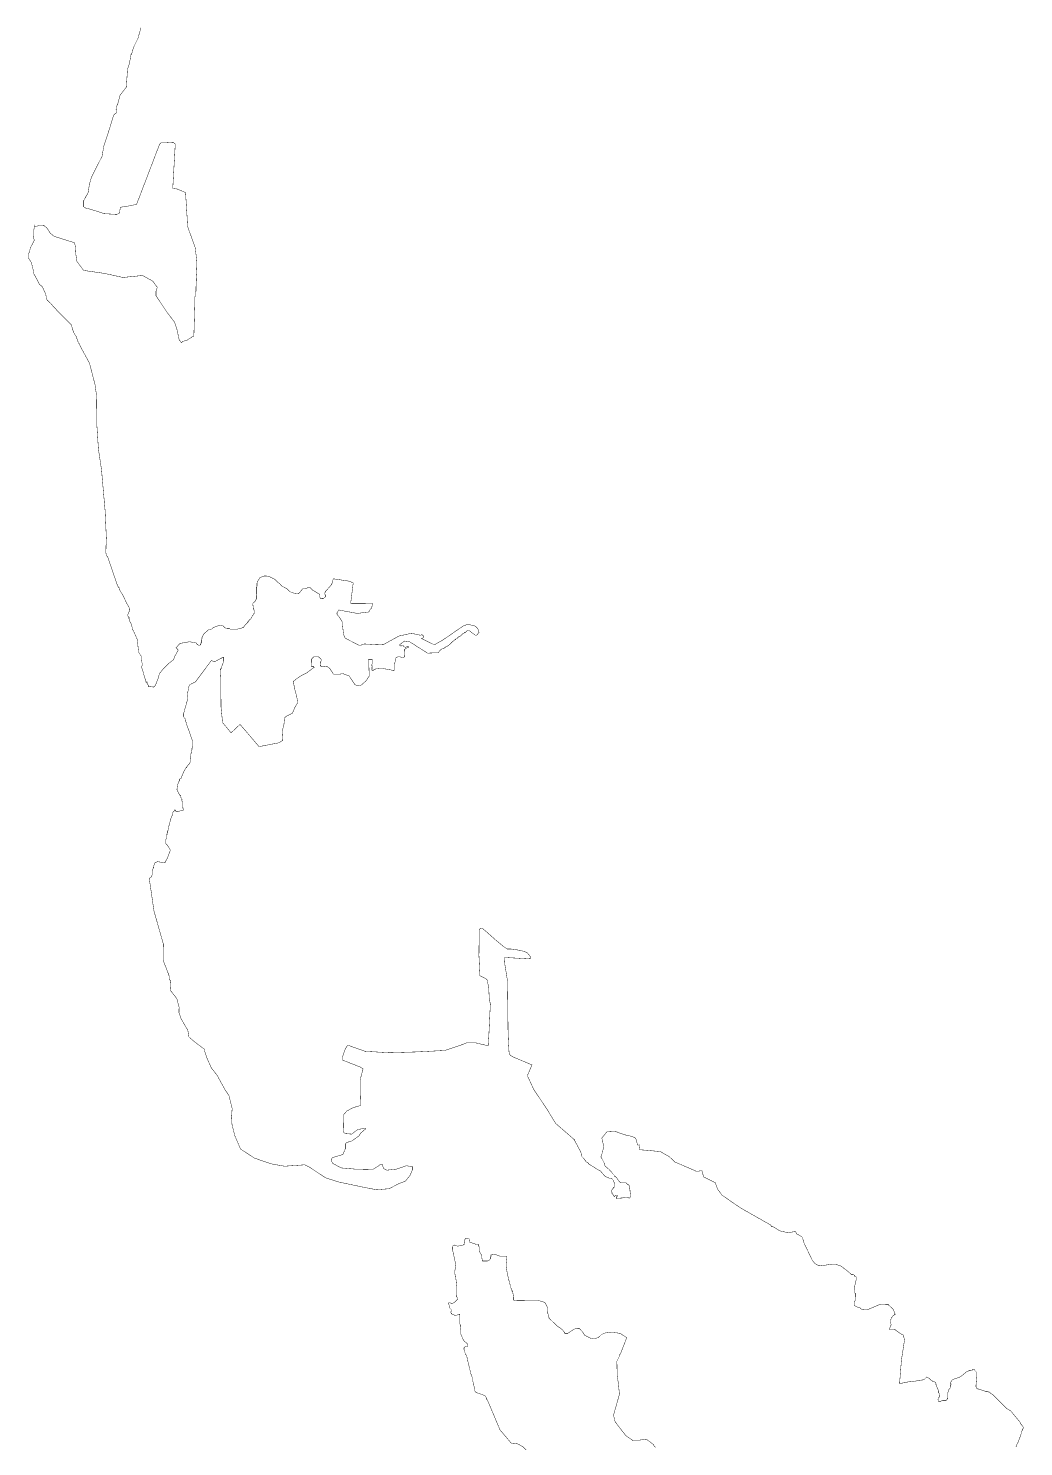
# Model space of a CAD drawing. Header units: metres. Extents: x 273899 to 302286, y 1977397 to 2102169.
# Drawn here: x 273899 to 280969, y 2060183 to 2070256 of the extents above; entities that cross this region are included whole.
import ezdxf

# ---------------------------------------------------------------- set-up
doc = ezdxf.new("R2010")
doc.units = ezdxf.units.M
doc.header["$MEASUREMENT"] = 0
doc.layers.add('HAZARDS LINE', color=1, linetype='Continuous')

msp = doc.modelspace()

# ---------------------------------------------------------------- linework, layer by layer
at = {"layer": 'HAZARDS LINE', "lineweight": 0}
for points in [[(280914, 2060181, 3, 3, 0), (280918, 2060185, 3, 3, 0), (280922, 2060201, 3, 3, 0), (280926, 2060209, 3, 3, 0), (280930, 2060213, 3, 3, 0), (280951, 2060273, 3, 3, 0), (280951, 2060281, 3, 3, 0), (280960, 2060300, 3, 3, 0), (280960, 2060305, 3, 3, 0), (280968, 2060316, 3, 3, 0), (280968, 2060320, 3, 3, 0), (280944, 2060353, 3, 3, 0), (280944, 2060357, 3, 3, 0), (280877, 2060438, 3, 3, 0), (280849, 2060454, 3, 3, 0), (280751, 2060552, 3, 3, 0), (280731, 2060564, 3, 3, 0), (280731, 2060568, 3, 3, 0), (280723, 2060568, 3, 3, 0), (280723, 2060572, 3, 3, 0), (280715, 2060572, 3, 3, 0), (280711, 2060576, 3, 3, 0), (280699, 2060576, 3, 3, 0), (280683, 2060581, 3, 3, 0), (280659, 2060589, 3, 3, 0), (280647, 2060593, 3, 3, 0), (280643, 2060593, 3, 3, 0), (280635, 2060597, 3, 3, 0), (280631, 2060609, 3, 3, 0), (280631, 2060621, 3, 3, 0), (280634, 2060653, 3.01, 3.01, 0), (280637, 2060686, 3.01, 3.01, 0), (280637, 2060710, 3.01, 3.01, 0), (280625, 2060722, 3.01, 3.01, 0), (280621, 2060726, 3.01, 3.01, 0), (280621, 2060730, 3.01, 3.01, 0), (280605, 2060731, 3.01, 3.01, 0), (280605, 2060727, 3.01, 3.01, 0), (280593, 2060727, 3.01, 3.01, 0), (280589, 2060723, 3.01, 3.01, 0), (280581, 2060723, 3.01, 3.01, 0), (280577, 2060719, 3.01, 3.01, 0), (280569, 2060719, 3.01, 3.01, 0), (280520, 2060679, 3.01, 3.01, 0), (280516, 2060679, 3.01, 3.01, 0), (280516, 2060675, 3.01, 3.01, 0), (280512, 2060675, 3.01, 3.01, 0), (280500, 2060672, 3.01, 3.01, 0), (280492, 2060668, 3.01, 3.01, 0), (280488, 2060668, 3.01, 3.01, 0), (280476, 2060664, 3.01, 3.01, 0), (280468, 2060660, 3.01, 3.01, 0), (280462, 2060656, 3, 3, 0), (280455, 2060648, 3, 3, 0), (280451, 2060636, 3, 3, 0), (280451, 2060632, 3, 3, 0), (280455, 2060628, 3, 3, 0), (280455, 2060624, 3, 3, 0), (280451, 2060624, 3, 3, 0), (280451, 2060612, 3, 3, 0), (280447, 2060608, 3, 3, 0), (280447, 2060600, 3, 3, 0), (280443, 2060596, 3, 3, 0), (280443, 2060592, 3, 3, 0), (280439, 2060592, 3, 3, 0), (280434, 2060576, 3, 3, 0), (280434, 2060572, 3, 3, 0), (280430, 2060568, 3, 3, 0), (280430, 2060524, 3, 3, 0), (280426, 2060524, 3, 3, 0), (280426, 2060520, 3, 3, 0), (280422, 2060516, 3, 3, 0), (280418, 2060512, 3, 3, 0), (280393, 2060512, 3, 3, 0), (280373, 2060501, 3, 3, 0), (280369, 2060501, 3, 3, 0), (280369, 2060505, 3, 3, 0), (280365, 2060505, 3, 3, 0), (280365, 2060513, 3, 3, 0), (280361, 2060517, 3, 3, 0), (280362, 2060533, 3, 3, 0), (280370, 2060533, 3, 3, 0), (280370, 2060537, 3, 3, 0), (280374, 2060537, 3, 3, 0), (280374, 2060545, 3, 3, 0), (280370, 2060549, 3, 3, 0), (280370, 2060561, 3, 3, 0), (280366, 2060565, 3, 3, 0), (280366, 2060577, 3, 3, 0), (280347, 2060621, 3, 3, 0), (280347, 2060629, 3, 3, 0), (280343, 2060641, 3, 3, 0), (280331, 2060645, 3, 3, 0), (280320, 2060648, 3.01, 3.01, 0), (280320, 2060653, 3.01, 3.01, 0), (280316, 2060653, 3.01, 3.01, 0), (280305, 2060661, 3.01, 3.01, 0), (280301, 2060665, 3.01, 3.01, 0), (280297, 2060669, 3.01, 3.01, 0), (280281, 2060678, 3.01, 3.01, 0), (280260, 2060658, 3.01, 3.01, 0), (280224, 2060654, 3.01, 3.01, 0), (280208, 2060650, 3.01, 3.01, 0), (280148, 2060643, 3.01, 3.01, 0), (280088, 2060631, 3.01, 3.01, 0), (280101, 2060796, 3.01, 3.01, 0), (280123, 2060940, 3.01, 3.01, 0), (280115, 2060976, 3.01, 3.01, 0), (280091, 2060988, 3.01, 3.01, 0), (280052, 2061017, 3.01, 3.01, 0), (280048, 2061013, 3.01, 3.01, 0), (280016, 2061013, 3.01, 3.01, 0), (280016, 2061021, 3.01, 3.01, 0), (280028, 2061049, 3.01, 3.01, 0), (280024, 2061065, 3.01, 3.01, 0), (280024, 2061089, 3.01, 3.01, 0), (280028, 2061089, 3.01, 3.01, 0), (280028, 2061097, 3.01, 3.01, 0), (280033, 2061101, 3.01, 3.01, 0), (280037, 2061109, 3.01, 3.01, 0), (280041, 2061113, 3.01, 3.01, 0), (280045, 2061113, 3.01, 3.01, 0), (280045, 2061117, 3.01, 3.01, 0), (280049, 2061117, 3.01, 3.01, 0), (280049, 2061121, 3.01, 3.01, 0), (280057, 2061121, 3.01, 3.01, 0), (280057, 2061125, 3.01, 3.01, 0), (280053, 2061129, 3.01, 3.01, 0), (280045, 2061157, 3.01, 3.01, 0), (280009, 2061190, 3.01, 3.01, 0), (280009, 2061194, 3.01, 3.01, 0), (279953, 2061195, 3.01, 3.01, 0), (279857, 2061155, 3.01, 3.01, 0), (279833, 2061156, 3.01, 3.01, 0), (279817, 2061160, 3.01, 3.01, 0), (279809, 2061168, 3.01, 3.01, 0), (279785, 2061176, 3.01, 3.01, 0), (279777, 2061180, 3.01, 3.01, 0), (279765, 2061189, 3.01, 3.01, 0), (279765, 2061209, 3.01, 3.01, 0), (279769, 2061213, 3.01, 3.01, 0), (279769, 2061217, 3.01, 3.01, 0), (279773, 2061221, 3.01, 3.01, 0), (279774, 2061273, 3.01, 3.01, 0), (279770, 2061273, 3.01, 3.01, 0), (279770, 2061293, 3.01, 3.01, 0), (279766, 2061309, 3.01, 3.01, 0), (279779, 2061365, 3.01, 3.01, 0), (279779, 2061389, 3.01, 3.01, 0), (279771, 2061393, 3.01, 3.01, 0), (279767, 2061397, 3.01, 3.01, 0), (279767, 2061401, 3.01, 3.01, 0), (279759, 2061405, 3.01, 3.01, 0), (279747, 2061405, 3.01, 3.01, 0), (279719, 2061430, 3.01, 3.01, 0), (279703, 2061442, 3.01, 3.01, 0), (279672, 2061466, 3.01, 3.01, 0), (279656, 2061471, 3.01, 3.01, 0), (279644, 2061475, 3.01, 3.01, 0), (279636, 2061479, 3.01, 3.01, 0), (279607, 2061479, 3.01, 3.01, 0), (279559, 2061472, 3.01, 3.01, 0), (279531, 2061468, 3.01, 3.01, 0), (279523, 2061468, 3.01, 3.01, 0), (279507, 2061472, 3.01, 3.01, 0), (279499, 2061476, 3.01, 3.01, 0), (279483, 2061488, 3.01, 3.01, 0), (279467, 2061509, 3.01, 3.01, 0), (279409, 2061630, 3.01, 3.01, 0), (279401, 2061658, 3.01, 3.01, 0), (279401, 2061666, 3.01, 3.01, 0), (279393, 2061674, 3.01, 3.01, 0), (279373, 2061686, 3.01, 3.01, 0), (279357, 2061694, 3.01, 3.01, 0), (279353, 2061702, 3.01, 3.01, 0), (279349, 2061711, 3.01, 3.01, 0), (279293, 2061703, 3.01, 3.01, 0), (279237, 2061716, 3.01, 3.01, 0), (279185, 2061748, 3.01, 3.01, 0), (279177, 2061748, 3.01, 3.01, 0), (279173, 2061757, 3.01, 3.01, 0), (278958, 2061879, 3.01, 3.01, 0), (278827, 2061969, 3.01, 3.01, 0), (278795, 2062013, 3.01, 3.01, 0), (278779, 2062058, 3.01, 3.01, 0), (278696, 2062099, 3.01, 3.01, 0), (278684, 2062143, 3.01, 3.01, 0), (278648, 2062139, 3.01, 3.01, 0), (278640, 2062139, 3.01, 3.01, 0), (278636, 2062143, 3.01, 3.01, 0), (278492, 2062205, 3.01, 3.01, 0), (278453, 2062242, 3.01, 3.01, 0), (278389, 2062279, 3.01, 3.01, 0), (278293, 2062288, 3.01, 3.01, 0), (278241, 2062292, 3.01, 3.01, 0), (278237, 2062328, 3.01, 3.01, 0), (278233, 2062324, 3.01, 3.01, 0), (278229, 2062324, 3.01, 3.01, 0), (278225, 2062332, 3.01, 3.01, 0), (278221, 2062349, 3.01, 3.01, 0), (278221, 2062353, 3.01, 3.01, 0), (278217, 2062357, 3.01, 3.01, 0), (278217, 2062365, 3.01, 3.01, 0), (278209, 2062373, 3.01, 3.01, 0), (278209, 2062377, 3.01, 3.01, 0), (278205, 2062377, 3.01, 3.01, 0), (278205, 2062381, 3.01, 3.01, 0), (278197, 2062381, 3.01, 3.01, 0), (278193, 2062385, 3.01, 3.01, 0), (278161, 2062393, 3.01, 3.01, 0), (278157, 2062393, 3.01, 3.01, 0), (278137, 2062398, 3.01, 3.01, 0), (278089, 2062414, 3.01, 3.01, 0), (278081, 2062418, 3.01, 3.01, 0), (278065, 2062422, 3.01, 3.01, 0), (278009, 2062419, 3.01, 3.01, 0), (277973, 2062375, 3.01, 3.01, 0), (277988, 2062311, 3.01, 3.01, 0), (277980, 2062287, 3.01, 3.01, 0), (277980, 2062283, 3.01, 3.01, 0), (277976, 2062279, 3.01, 3.01, 0), (277976, 2062267, 3.01, 3.01, 0), (277971, 2062259, 3.01, 3.01, 0), (277971, 2062255, 3.01, 3.01, 0), (277967, 2062243, 3.01, 3.01, 0), (277967, 2062239, 3.01, 3.01, 0), (277975, 2062227, 3.01, 3.01, 0), (277975, 2062223, 3.01, 3.01, 0), (277979, 2062219, 3.01, 3.01, 0), (277991, 2062195, 3.01, 3.01, 0), (277991, 2062191, 3.01, 3.01, 0), (277995, 2062182, 3.01, 3.01, 0), (277995, 2062178, 3.01, 3.01, 0), (277999, 2062174, 3.01, 3.01, 0), (278003, 2062170, 3.01, 3.01, 0), (278007, 2062166, 3.01, 3.01, 0), (278015, 2062162, 3.01, 3.01, 0), (278014, 2062158, 3.01, 3.01, 0), (278019, 2062158, 3.01, 3.01, 0), (278030, 2062146, 3.01, 3.01, 0), (278034, 2062142, 3.01, 3.01, 0), (278038, 2062138, 3.01, 3.01, 0), (278050, 2062122, 3.01, 3.01, 0), (278062, 2062110, 3.01, 3.01, 0), (278066, 2062101, 3.01, 3.01, 0), (278070, 2062101, 3.01, 3.01, 0), (278074, 2062097, 3.01, 3.01, 0), (278078, 2062093, 3.01, 3.01, 0), (278098, 2062065, 3.01, 3.01, 0), (278102, 2062061, 3.01, 3.01, 0), (278106, 2062057, 3.01, 3.01, 0), (278146, 2062057, 3.01, 3.01, 0), (278146, 2062052, 3.01, 3.01, 0), (278154, 2062048, 3.01, 3.01, 0), (278158, 2062044, 3.01, 3.01, 0), (278162, 2062044, 3.01, 3.01, 0), (278162, 2062040, 3.01, 3.01, 0), (278166, 2062040, 3.01, 3.01, 0), (278173, 2062004, 3.01, 3.01, 0), (278173, 2062000, 3.01, 3.01, 0), (278177, 2061968, 3.01, 3.01, 0), (278173, 2061952, 3.01, 3.01, 0), (278169, 2061948, 3.01, 3.01, 0), (278165, 2061948, 3.01, 3.01, 0), (278165, 2061952, 3.01, 3.01, 0), (278161, 2061952, 3.01, 3.01, 0), (278145, 2061956, 3.01, 3.01, 0), (278117, 2061949, 3.01, 3.01, 0), (278108, 2061949, 3.01, 3.01, 0), (278104, 2061945, 3.01, 3.01, 0), (278076, 2061945, 3.01, 3.01, 0), (278076, 2061957, 3.01, 3.01, 0), (278080, 2061957, 3.01, 3.01, 0), (278081, 2061961, 3.01, 3.01, 0), (278085, 2061965, 3.01, 3.01, 0), (278085, 2061969, 3.01, 3.01, 0), (278073, 2061969, 3.01, 3.01, 0), (278073, 2061965, 3.01, 3.01, 0), (278065, 2061965, 3.01, 3.01, 0), (278065, 2061961, 3.01, 3.01, 0), (278060, 2061961, 3.01, 3.01, 0), (278057, 2061965, 3.01, 3.01, 0), (278053, 2061973, 3.01, 3.01, 0), (278045, 2061981, 3.01, 3.01, 0), (278045, 2061989, 3.01, 3.01, 0), (278041, 2062005, 3.01, 3.01, 0), (278049, 2062009, 3.01, 3.01, 0), (278049, 2062013, 3.01, 3.01, 0), (278053, 2062017, 3.01, 3.01, 0), (278057, 2062021, 3.01, 3.01, 0), (278057, 2062025, 3.01, 3.01, 0), (278061, 2062025, 3.01, 3.01, 0), (278061, 2062029, 3.01, 3.01, 0), (278065, 2062033, 3.01, 3.01, 0), (278065, 2062049, 3.01, 3.01, 0), (278062, 2062057, 3.01, 3.01, 0), (278050, 2062082, 3.01, 3.01, 0), (278046, 2062086, 3.01, 3.01, 0), (278042, 2062086, 3.01, 3.01, 0), (278038, 2062090, 3.01, 3.01, 0), (278026, 2062090, 3.01, 3.01, 0), (278018, 2062094, 3.01, 3.01, 0), (277998, 2062102, 3.01, 3.01, 0), (277978, 2062123, 3.01, 3.01, 0), (277962, 2062143, 3.01, 3.01, 0), (277958, 2062143, 3.01, 3.01, 0), (277878, 2062192, 3.01, 3.01, 0), (277879, 2062196, 3.01, 3.01, 0), (277859, 2062208, 3.01, 3.01, 0), (277859, 2062212, 3.01, 3.01, 0), (277855, 2062216, 3.01, 3.01, 0), (277851, 2062220, 3.01, 3.01, 0), (277847, 2062224, 3.01, 3.01, 0), (277847, 2062228, 3.01, 3.01, 0), (277843, 2062228, 3.01, 3.01, 0), (277843, 2062232, 3.01, 3.01, 0), (277839, 2062236, 3.01, 3.01, 0), (277831, 2062244, 3.01, 3.01, 0), (277827, 2062261, 3.01, 3.01, 0), (277827, 2062265, 3.01, 3.01, 0), (277823, 2062277, 3.01, 3.01, 0), (277780, 2062357, 3.01, 3.01, 0), (277780, 2062365, 3.01, 3.01, 0), (277776, 2062365, 3.01, 3.01, 0), (277645, 2062479, 3.01, 3.01, 0), (277586, 2062576, 3.01, 3.01, 0), (277491, 2062717, 3.01, 3.01, 0), (277444, 2062818, 3.01, 3.01, 0), (277477, 2062894, 3.01, 3.01, 0), (277341, 2062952, 3.01, 3.01, 0), (277321, 2062964, 3.01, 3.01, 0), (277314, 2062984, 3.01, 3.01, 0), (277310, 2063052, 3.01, 3.01, 0), (277307, 2063125, 3.01, 3.01, 0), (277303, 2063490, 3.01, 3.01, 0), (277284, 2063610, 3.01, 3.01, 0), (277281, 2063658, 3.01, 3.01, 0), (277429, 2063649, 3.01, 3.01, 0), (277469, 2063652, 3.01, 3.01, 0), (277465, 2063664, 3.01, 3.01, 0), (277445, 2063689, 3.01, 3.01, 0), (277422, 2063701, 3.01, 3.01, 0), (277358, 2063714, 3.01, 3.01, 0), (277325, 2063718, 3.01, 3.01, 0), (277301, 2063718, 3.01, 3.01, 0), (277270, 2063739, 3.01, 3.01, 0), (277222, 2063779, 3.01, 3.01, 0), (277158, 2063836, 3.01, 3.01, 0), (277123, 2063865, 3.01, 3.01, 0), (277110, 2063865, 3.01, 3.01, 0), (277102, 2063853, 3.01, 3.01, 0), (277100, 2063672, 3.01, 3.01, 0), (277107, 2063528, 3.01, 3.01, 0), (277123, 2063520, 3.01, 3.01, 0), (277155, 2063503, 3.01, 3.01, 0), (277159, 2063495, 3.01, 3.01, 0), (277170, 2063439, 3.01, 3.01, 0), (277173, 2063367, 3.01, 3.01, 0), (277181, 2063327, 3.01, 3.01, 0), (277171, 2063114, 3.01, 3.01, 0), (277166, 2063030, 3.01, 3.01, 0), (277078, 2063051, 3.01, 3.01, 0), (277013, 2063052, 3.01, 3.01, 0), (276985, 2063040, 3.01, 3.01, 0), (276856, 2062997, 3.01, 3.01, 0), (276664, 2062987, 3.01, 3.01, 0), (276467, 2062981, 3.01, 3.01, 0), (276291, 2062991, 3.01, 3.01, 0), (276187, 2063028, 3.01, 3.01, 0), (276183, 2063032, 3.01, 3.01, 0), (276167, 2063033, 3.01, 3.01, 0), (276151, 2063009, 3.01, 3.01, 0), (276138, 2062973, 3.01, 3.01, 0), (276130, 2062945, 3.01, 3.01, 0), (276130, 2062929, 3.01, 3.01, 0), (276258, 2062879, 3.01, 3.01, 0), (276277, 2062867, 3.01, 3.01, 0), (276257, 2062791, 3.01, 3.01, 0), (276256, 2062723, 3.01, 3.01, 0), (276259, 2062606, 3.01, 3.01, 0), (276206, 2062591, 3.01, 3.01, 0), (276162, 2062567, 3.01, 3.01, 0), (276138, 2062540, 3.01, 3.01, 0), (276136, 2062419, 3.01, 3.01, 0), (276148, 2062407, 3.01, 3.01, 0), (276196, 2062403, 3.01, 3.01, 0), (276237, 2062434, 3.01, 3.01, 0), (276289, 2062446, 3.01, 3.01, 0), (276297, 2062442, 3.01, 3.01, 0), (276260, 2062410, 3.01, 3.01, 0), (276248, 2062390, 3.01, 3.01, 0), (276196, 2062354, 3.01, 3.01, 0), (276159, 2062343, 3.01, 3.01, 0), (276151, 2062331, 3.01, 3.01, 0), (276151, 2062299, 3.01, 3.01, 0), (276134, 2062259, 3.01, 3.01, 0), (276110, 2062251, 3.01, 3.01, 0), (276082, 2062243, 3.01, 3.01, 0), (276058, 2062236, 3.01, 3.01, 0), (276050, 2062216, 3.01, 3.01, 0), (276062, 2062195, 3.01, 3.01, 0), (276121, 2062163, 3.01, 3.01, 0), (276226, 2062154, 3.01, 3.01, 0), (276346, 2062152, 3.01, 3.01, 0), (276386, 2062176, 3.01, 3.01, 0), (276394, 2062184, 3.01, 3.01, 0), (276414, 2062188, 3.01, 3.01, 0), (276422, 2062159, 3.01, 3.01, 0), (276446, 2062147, 3.01, 3.01, 0), (276514, 2062154, 3.01, 3.01, 0), (276583, 2062178, 3.01, 3.01, 0), (276627, 2062173, 3.01, 3.01, 0), (276627, 2062149, 3.01, 3.01, 0), (276610, 2062109, 3.01, 3.01, 0), (276578, 2062069, 3.01, 3.01, 0), (276529, 2062050, 3.01, 3.01, 0), (276461, 2062015, 3.01, 3.01, 0), (276372, 2062008, 3.01, 3.01, 0), (276264, 2062029, 3.01, 3.01, 0), (276104, 2062063, 3.01, 3.01, 0), (276012, 2062092, 3.01, 3.01, 0), (275894, 2062170, 3.01, 3.01, 0), (275863, 2062185, 3, 3, 0), (275719, 2062175, 3, 3, 0), (275624, 2062192, 3, 3, 0), (275504, 2062233, 3, 3, 0), (275405, 2062298, 3, 3, 0), (275401, 2062310, 3, 3, 0), (275365, 2062394, 3, 3, 0), (275346, 2062470, 3, 3, 0), (275343, 2062526, 3, 3, 0), (275347, 2062586, 3, 3, 0), (275324, 2062678, 3, 3, 0), (275296, 2062719, 3, 3, 0), (275241, 2062819, 3, 3, 0), (275198, 2062875, 3, 3, 0), (275166, 2062948, 3, 3, 0), (275147, 2063008, 3, 3, 0), (275083, 2063056, 3, 3, 0), (275044, 2063089, 3, 3, 0), (275040, 2063093, 3, 3, 0), (275032, 2063141, 3, 3, 0), (274985, 2063221, 3, 3, 0), (274969, 2063265, 3, 3, 0), (274970, 2063305, 3, 3, 0), (274954, 2063365, 3, 3, 0), (274907, 2063426, 3, 3, 0), (274911, 2063494, 3, 3, 0), (274907, 2063494, 3, 3, 0), (274903, 2063498, 3, 3, 0), (274899, 2063506, 3, 3, 0), (274900, 2063522, 3, 3, 0), (274896, 2063538, 3, 3, 0), (274896, 2063542, 3, 3, 0), (274892, 2063542, 3, 3, 0), (274892, 2063546, 3, 3, 0), (274857, 2063638, 3, 3, 0), (274858, 2063754, 3, 3, 0), (274792, 2063986, 3, 3, 0), (274758, 2064219, 3, 3, 0), (274774, 2064231, 3, 3, 0), (274778, 2064243, 3, 3, 0), (274778, 2064270, 3, 3, 0), (274782, 2064282, 3, 3, 0), (274786, 2064290, 3, 3, 0), (274786, 2064298, 3, 3, 0), (274790, 2064298, 3, 3, 0), (274791, 2064310, 3, 3, 0), (274795, 2064322, 3, 3, 0), (274795, 2064326, 3, 3, 0), (274799, 2064330, 3, 3, 0), (274803, 2064330, 3, 3, 0), (274803, 2064334, 3, 3, 0), (274811, 2064334, 3, 3, 0), (274815, 2064338, 3, 3, 0), (274871, 2064330, 3, 3, 0), (274871, 2064334, 3, 3, 0), (274875, 2064342, 3, 3, 0), (274887, 2064362, 3, 3, 0), (274907, 2064417, 3, 3, 0), (274907, 2064421, 3, 3, 0), (274904, 2064429, 3, 3, 0), (274896, 2064441, 3, 3, 0), (274884, 2064457, 3, 3, 0), (274880, 2064462, 3, 3, 0), (274876, 2064466, 3, 3, 0), (274876, 2064494, 3, 3, 0), (274880, 2064506, 3, 3, 0), (274880, 2064529, 3, 3, 0), (274884, 2064529, 3, 3, 0), (274885, 2064545, 3, 3, 0), (274889, 2064545, 3, 3, 0), (274889, 2064557, 3, 3, 0), (274893, 2064561, 3, 3, 0), (274893, 2064573, 3, 3, 0), (274914, 2064653, 3, 3, 0), (274922, 2064669, 3, 3, 0), (274926, 2064673, 3, 3, 0), (274926, 2064689, 3, 3, 0), (274930, 2064693, 3, 3, 0), (274930, 2064697, 3, 3, 0), (274934, 2064697, 3, 3, 0), (274938, 2064701, 3, 3, 0), (274938, 2064705, 3, 3, 0), (274942, 2064705, 3, 3, 0), (274942, 2064701, 3, 3, 0), (274946, 2064701, 3, 3, 0), (274946, 2064697, 3, 3, 0), (274950, 2064697, 3, 3, 0), (274954, 2064693, 3, 3, 0), (274958, 2064693, 3, 3, 0), (274998, 2064704, 3, 3, 0), (275002, 2064704, 3, 3, 0), (275002, 2064708, 3, 3, 0), (274998, 2064716, 3, 3, 0), (274998, 2064720, 3, 3, 0), (274994, 2064724, 3, 3, 0), (274994, 2064764, 3, 3, 0), (274990, 2064768, 3, 3, 0), (274991, 2064780, 3, 3, 0), (274987, 2064784, 3, 3, 0), (274987, 2064792, 3, 3, 0), (274983, 2064792, 3, 3, 0), (274983, 2064800, 3, 3, 0), (274979, 2064805, 3, 3, 0), (274979, 2064809, 3, 3, 0), (274975, 2064809, 3, 3, 0), (274975, 2064813, 3, 3, 0), (274971, 2064813, 3, 3, 0), (274971, 2064817, 3, 3, 0), (274959, 2064841, 3, 3, 0), (274955, 2064849, 3, 3, 0), (274955, 2064853, 3, 3, 0), (274959, 2064881, 3, 3, 0), (274964, 2064897, 3, 3, 0), (274964, 2064901, 3, 3, 0), (274968, 2064905, 3, 3, 0), (274972, 2064913, 3, 3, 0), (274972, 2064921, 3, 3, 0), (274976, 2064921, 3, 3, 0), (274976, 2064925, 3, 3, 0), (274980, 2064928, 3, 3, 0), (274984, 2064928, 3, 3, 0), (274984, 2064932, 3, 3, 0), (274996, 2064960, 3, 3, 0), (275000, 2064968, 3, 3, 0), (275000, 2064972, 3, 3, 0), (275008, 2064984, 3, 3, 0), (275012, 2064992, 3, 3, 0), (275021, 2065008, 3, 3, 0), (275025, 2065008, 3, 3, 0), (275025, 2065012, 3, 3, 0), (275041, 2065032, 3, 3, 0), (275049, 2065044, 3, 3, 0), (275049, 2065068, 3, 3, 0), (275053, 2065084, 3, 3, 0), (275053, 2065100, 3, 3, 0), (275057, 2065112, 3, 3, 0), (275058, 2065120, 3, 3, 0), (275062, 2065136, 3, 3, 0), (275062, 2065144, 3, 3, 0), (275066, 2065160, 3, 3, 0), (275066, 2065192, 3, 3, 0), (275043, 2065260, 3, 3, 0), (275027, 2065304, 3, 3, 0), (275023, 2065312, 3, 3, 0), (275023, 2065320, 3, 3, 0), (275015, 2065336, 3, 3, 0), (275012, 2065352, 3, 3, 0), (275012, 2065356, 3, 3, 0), (275004, 2065364, 3, 3, 0), (275000, 2065368, 3, 3, 0), (275000, 2065388, 3, 3, 0), (275004, 2065396, 3, 3, 0), (275033, 2065500, 3, 3, 0), (275029, 2065528, 3, 3, 0), (275042, 2065592, 3, 3, 0), (275086, 2065615, 3, 3, 0), (275199, 2065766, 3, 3, 0), (275223, 2065758, 3, 3, 0), (275267, 2065782, 3, 3, 0), (275271, 2065782, 3, 3, 0), (275271, 2065786, 3, 3, 0), (275275, 2065786, 3, 3, 0), (275279, 2065790, 3, 3, 0), (275287, 2065789, 3, 3, 0), (275287, 2065765, 3, 3, 0), (275283, 2065757, 3, 3, 0), (275283, 2065753, 3, 3, 0), (275279, 2065734, 3, 3, 0), (275275, 2065730, 3, 3, 0), (275271, 2065714, 3, 3, 0), (275267, 2065706, 3, 3, 0), (275263, 2065706, 3, 3, 0), (275266, 2065646, 3, 3, 0), (275268, 2065434, 3, 3, 0), (275279, 2065326, 3, 3, 0), (275339, 2065253, 3, 3, 0), (275403, 2065313, 3, 3, 0), (275538, 2065155, 3, 3, 0), (275678, 2065182, 3, 3, 0), (275706, 2065198, 3, 3, 0), (275702, 2065262, 3, 3, 0), (275715, 2065314, 3, 3, 0), (275719, 2065358, 3, 3, 0), (275731, 2065370, 3, 3, 0), (275776, 2065393, 3, 3, 0), (275792, 2065433, 3, 3, 0), (275812, 2065465, 3, 3, 0), (275808, 2065497, 3, 3, 0), (275801, 2065529, 3, 3, 0), (275793, 2065557, 3, 3, 0), (275781, 2065617, 3, 3, 0), (275810, 2065641, 3, 3, 0), (275842, 2065661, 3, 3, 0), (275879, 2065680, 3.01, 3.01, 0), (275887, 2065687, 3.01, 3.01, 0), (275931, 2065719, 3.01, 3.01, 0), (275927, 2065719, 3.01, 3.01, 0), (275927, 2065723, 3.01, 3.01, 0), (275911, 2065723, 3.01, 3.01, 0), (275912, 2065779, 3.01, 3.01, 0), (275916, 2065779, 3.01, 3.01, 0), (275920, 2065787, 3.01, 3.01, 0), (275924, 2065791, 3.01, 3.01, 0), (275928, 2065791, 3.01, 3.01, 0), (275928, 2065795, 3.01, 3.01, 0), (275956, 2065795, 3.01, 3.01, 0), (275960, 2065791, 3.01, 3.01, 0), (275964, 2065791, 3.01, 3.01, 0), (275968, 2065787, 3.01, 3.01, 0), (275980, 2065775, 3.01, 3.01, 0), (275980, 2065766, 3.01, 3.01, 0), (275976, 2065759, 3.01, 3.01, 0), (275976, 2065750, 3.01, 3.01, 0), (275972, 2065747, 3.01, 3.01, 0), (275972, 2065730, 3.01, 3.01, 0), (275976, 2065730, 3.01, 3.01, 0), (275976, 2065726, 3.01, 3.01, 0), (275996, 2065722, 3.01, 3.01, 0), (276020, 2065726, 3.01, 3.01, 0), (276040, 2065710, 3.01, 3.01, 0), (276067, 2065669, 3.01, 3.01, 0), (276103, 2065669, 3.01, 3.01, 0), (276135, 2065673, 3.01, 3.01, 0), (276179, 2065656, 3.01, 3.01, 0), (276219, 2065595, 3.01, 3.01, 0), (276239, 2065587, 3.01, 3.01, 0), (276263, 2065591, 3.01, 3.01, 0), (276299, 2065623, 3.01, 3.01, 0), (276320, 2065655, 3.01, 3.01, 0), (276320, 2065675, 3.01, 3.01, 0), (276317, 2065775, 3.01, 3.01, 0), (276341, 2065775, 3.01, 3.01, 0), (276341, 2065743, 3.01, 3.01, 0), (276337, 2065731, 3.01, 3.01, 0), (276341, 2065731, 3.01, 3.01, 0), (276340, 2065698, 3.01, 3.01, 0), (276344, 2065698, 3.01, 3.01, 0), (276344, 2065694, 3.01, 3.01, 0), (276348, 2065694, 3.01, 3.01, 0), (276348, 2065698, 3.01, 3.01, 0), (276356, 2065702, 3.01, 3.01, 0), (276364, 2065706, 3.01, 3.01, 0), (276396, 2065710, 3.01, 3.01, 0), (276417, 2065710, 3.01, 3.01, 0), (276489, 2065697, 3.01, 3.01, 0), (276497, 2065697, 3.01, 3.01, 0), (276497, 2065737, 3.01, 3.01, 0), (276505, 2065757, 3.01, 3.01, 0), (276505, 2065761, 3.01, 3.01, 0), (276509, 2065773, 3.01, 3.01, 0), (276510, 2065785, 3.01, 3.01, 0), (276514, 2065789, 3.01, 3.01, 0), (276526, 2065793, 3.01, 3.01, 0), (276538, 2065793, 3.01, 3.01, 0), (276554, 2065788, 3.01, 3.01, 0), (276566, 2065788, 3.01, 3.01, 0), (276570, 2065792, 3.01, 3.01, 0), (276570, 2065800, 3.01, 3.01, 0), (276574, 2065800, 3.01, 3.01, 0), (276574, 2065828, 3.01, 3.01, 0), (276570, 2065832, 3.01, 3.01, 0), (276570, 2065844, 3.01, 3.01, 0), (276595, 2065860, 3.01, 3.01, 0), (276599, 2065860, 3.01, 3.01, 0), (276599, 2065868, 3.01, 3.01, 0), (276595, 2065868, 3.01, 3.01, 0), (276591, 2065864, 3.01, 3.01, 0), (276587, 2065864, 3.01, 3.01, 0), (276579, 2065860, 3.01, 3.01, 0), (276575, 2065860, 3.01, 3.01, 0), (276571, 2065864, 3.01, 3.01, 0), (276567, 2065864, 3.01, 3.01, 0), (276563, 2065873, 3.01, 3.01, 0), (276551, 2065873, 3.01, 3.01, 0), (276547, 2065869, 3.01, 3.01, 0), (276539, 2065873, 3.01, 3.01, 0), (276535, 2065877, 3.01, 3.01, 0), (276571, 2065905, 3.01, 3.01, 0), (276607, 2065900, 3.01, 3.01, 0), (276735, 2065819, 3.01, 3.01, 0), (276811, 2065822, 3.01, 3.01, 0), (276827, 2065842, 3.01, 3.01, 0), (276831, 2065846, 3.01, 3.01, 0), (276839, 2065849, 3.01, 3.01, 0), (276843, 2065849, 3.01, 3.01, 0), (276859, 2065857, 3.01, 3.01, 0), (276859, 2065861, 3.01, 3.01, 0), (276871, 2065865, 3.01, 3.01, 0), (276888, 2065877, 3.01, 3.01, 0), (276892, 2065881, 3.01, 3.01, 0), (276896, 2065885, 3.01, 3.01, 0), (276904, 2065893, 3.01, 3.01, 0), (276908, 2065893, 3.01, 3.01, 0), (276908, 2065897, 3.01, 3.01, 0), (276912, 2065901, 3.01, 3.01, 0), (276920, 2065905, 3.01, 3.01, 0), (276920, 2065909, 3.01, 3.01, 0), (276924, 2065909, 3.01, 3.01, 0), (276928, 2065913, 3.01, 3.01, 0), (276932, 2065913, 3.01, 3.01, 0), (276932, 2065917, 3.01, 3.01, 0), (276936, 2065917, 3.01, 3.01, 0), (276936, 2065921, 3.01, 3.01, 0), (276940, 2065921, 3.01, 3.01, 0), (276948, 2065924, 3.01, 3.01, 0), (276948, 2065929, 3.01, 3.01, 0), (276952, 2065928, 3.01, 3.01, 0), (276956, 2065936, 3.01, 3.01, 0), (276960, 2065936, 3.01, 3.01, 0), (276969, 2065940, 3.01, 3.01, 0), (276973, 2065944, 3.01, 3.01, 0), (276977, 2065948, 3.01, 3.01, 0), (276985, 2065956, 3.01, 3.01, 0), (276989, 2065960, 3.01, 3.01, 0), (276993, 2065960, 3.01, 3.01, 0), (276997, 2065964, 3.01, 3.01, 0), (277001, 2065964, 3.01, 3.01, 0), (277001, 2065968, 3.01, 3.01, 0), (277005, 2065968, 3.01, 3.01, 0), (277009, 2065972, 3.01, 3.01, 0), (277013, 2065976, 3.01, 3.01, 0), (277017, 2065980, 3.01, 3.01, 0), (277029, 2065980, 3.01, 3.01, 0), (277073, 2065947, 3.01, 3.01, 0), (277085, 2065947, 3.01, 3.01, 0), (277101, 2065967, 3.01, 3.01, 0), (277093, 2065991, 3.01, 3.01, 0), (277074, 2066011, 3.01, 3.01, 0), (277022, 2066024, 3.01, 3.01, 0), (276989, 2066012, 3.01, 3.01, 0), (276840, 2065910, 3.01, 3.01, 0), (276783, 2065878, 3.01, 3.01, 0), (276692, 2065923, 3.01, 3.01, 0), (276704, 2065927, 3.01, 3.01, 0), (276708, 2065935, 3.01, 3.01, 0), (276708, 2065939, 3.01, 3.01, 0), (276700, 2065947, 3.01, 3.01, 0), (276696, 2065947, 3.01, 3.01, 0), (276696, 2065951, 3.01, 3.01, 0), (276692, 2065951, 3.01, 3.01, 0), (276688, 2065947, 3.01, 3.01, 0), (276680, 2065947, 3.01, 3.01, 0), (276620, 2065960, 3.01, 3.01, 0), (276535, 2065941, 3.01, 3.01, 0), (276511, 2065929, 3.01, 3.01, 0), (276426, 2065882, 3.01, 3.01, 0), (276378, 2065879, 3.01, 3.01, 0), (276370, 2065879, 3.01, 3.01, 0), (276310, 2065883, 3.01, 3.01, 0), (276286, 2065884, 3.01, 3.01, 0), (276270, 2065880, 3.01, 3.01, 0), (276266, 2065876, 3.01, 3.01, 0), (276246, 2065876, 3.01, 3.01, 0), (276150, 2065925, 3.01, 3.01, 0), (276138, 2065953, 3.01, 3.01, 0), (276131, 2066018, 3.01, 3.01, 0), (276131, 2066038, 3.01, 3.01, 0), (276112, 2066070, 3.01, 3.01, 0), (276092, 2066094, 3.01, 3.01, 0), (276092, 2066106, 3.01, 3.01, 0), (276104, 2066126, 3.01, 3.01, 0), (276144, 2066118, 3.01, 3.01, 0), (276236, 2066101, 3.01, 3.01, 0), (276321, 2066112, 3.01, 3.01, 0), (276321, 2066120, 3.01, 3.01, 0), (276329, 2066132, 3.01, 3.01, 0), (276337, 2066136, 3.01, 3.01, 0), (276345, 2066172, 3.01, 3.01, 0), (276189, 2066173, 3.01, 3.01, 0), (276207, 2066318, 3.01, 3.01, 0), (276179, 2066330, 3.01, 3.01, 0), (276066, 2066347, 3.01, 3.01, 0), (276062, 2066335, 3.01, 3.01, 0), (276058, 2066319, 3.01, 3.01, 0), (276058, 2066315, 3.01, 3.01, 0), (276054, 2066311, 3.01, 3.01, 0), (276054, 2066307, 3.01, 3.01, 0), (276017, 2066264, 3.01, 3.01, 0), (276013, 2066260, 3.01, 3.01, 0), (276009, 2066256, 3.01, 3.01, 0), (276009, 2066252, 3.01, 3.01, 0), (276005, 2066248, 3.01, 3.01, 0), (276005, 2066236, 3.01, 3.01, 0), (276009, 2066232, 3.01, 3.01, 0), (276009, 2066219, 3.01, 3.01, 0), (276001, 2066212, 3.01, 3.01, 0), (275997, 2066208, 3.01, 3.01, 0), (275985, 2066208, 3.01, 3.01, 0), (275985, 2066204, 3.01, 3.01, 0), (275977, 2066204, 3.01, 3.01, 0), (275973, 2066208, 3.01, 3.01, 0), (275973, 2066212, 3.01, 3.01, 0), (275969, 2066216, 3.01, 3.01, 0), (275969, 2066236, 3.01, 3.01, 0), (275916, 2066268, 3.01, 3.01, 0), (275899, 2066287, 3, 3, 0), (275895, 2066288, 3, 3, 0), (275875, 2066280, 3, 3, 0), (275867, 2066276, 3, 3, 0), (275847, 2066276, 3, 3, 0), (275839, 2066264, 3, 3, 0), (275819, 2066241, 3, 3, 0), (275787, 2066245, 3, 3, 0), (275771, 2066249, 3, 3, 0), (275755, 2066257, 3, 3, 0), (275735, 2066277, 3, 3, 0), (275695, 2066298, 3, 3, 0), (275692, 2066306, 3, 3, 0), (275676, 2066318, 3, 3, 0), (275652, 2066342, 3, 3, 0), (275628, 2066354, 3, 3, 0), (275604, 2066366, 3, 3, 0), (275576, 2066367, 3, 3, 0), (275544, 2066355, 3, 3, 0), (275524, 2066323, 3, 3, 0), (275523, 2066287, 3, 3, 0), (275519, 2066287, 3, 3, 0), (275519, 2066239, 3, 3, 0), (275523, 2066235, 3, 3, 0), (275523, 2066231, 3, 3, 0), (275519, 2066227, 3, 3, 0), (275519, 2066203, 3, 3, 0), (275515, 2066199, 3, 3, 0), (275515, 2066191, 3, 3, 0), (275511, 2066191, 3, 3, 0), (275511, 2066187, 3, 3, 0), (275507, 2066183, 3, 3, 0), (275503, 2066183, 3, 3, 0), (275503, 2066179, 3, 3, 0), (275499, 2066179, 3, 3, 0), (275494, 2066171, 3, 3, 0), (275494, 2066167, 3, 3, 0), (275498, 2066131, 3, 3, 0), (275502, 2066127, 3, 3, 0), (275502, 2066123, 3, 3, 0), (275506, 2066119, 3, 3, 0), (275506, 2066103, 3, 3, 0), (275502, 2066103, 3, 3, 0), (275502, 2066099, 3, 3, 0), (275498, 2066095, 3, 3, 0), (275498, 2066091, 3, 3, 0), (275494, 2066088, 3, 3, 0), (275494, 2066084, 3, 3, 0), (275490, 2066084, 3, 3, 0), (275490, 2066080, 3, 3, 0), (275486, 2066076, 3, 3, 0), (275486, 2066072, 3, 3, 0), (275482, 2066072, 3, 3, 0), (275482, 2066068, 3, 3, 0), (275478, 2066060, 3, 3, 0), (275474, 2066060, 3, 3, 0), (275469, 2066052, 3, 3, 0), (275465, 2066052, 3, 3, 0), (275465, 2066044, 3, 3, 0), (275461, 2066044, 3, 3, 0), (275461, 2066040, 3, 3, 0), (275457, 2066040, 3, 3, 0), (275457, 2066036, 3, 3, 0), (275445, 2066024, 3, 3, 0), (275441, 2066020, 3, 3, 0), (275437, 2066016, 3, 3, 0), (275429, 2066004, 3, 3, 0), (275425, 2066000, 3, 3, 0), (275421, 2066000, 3, 3, 0), (275413, 2065996, 3, 3, 0), (275409, 2065996, 3, 3, 0), (275401, 2065992, 3, 3, 0), (275393, 2065992, 3, 3, 0), (275381, 2065989, 3, 3, 0), (275333, 2065989, 3, 3, 0), (275329, 2065993, 3, 3, 0), (275313, 2065993, 3, 3, 0), (275309, 2065997, 3, 3, 0), (275301, 2065997, 3, 3, 0), (275293, 2066001, 3, 3, 0), (275285, 2066009, 3, 3, 0), (275281, 2066013, 3, 3, 0), (275273, 2066013, 3, 3, 0), (275265, 2066018, 3, 3, 0), (275249, 2066014, 3, 3, 0), (275237, 2066010, 3, 3, 0), (275217, 2066002, 3, 3, 0), (275217, 2065998, 3, 3, 0), (275209, 2065998, 3, 3, 0), (275209, 2065994, 3, 3, 0), (275205, 2065994, 3, 3, 0), (275201, 2065990, 3, 3, 0), (275197, 2065990, 3, 3, 0), (275193, 2065986, 3, 3, 0), (275181, 2065986, 3, 3, 0), (275145, 2065955, 3, 3, 0), (275133, 2065931, 3, 3, 0), (275132, 2065915, 3, 3, 0), (275128, 2065911, 3, 3, 0), (275128, 2065891, 3, 3, 0), (275124, 2065891, 3, 3, 0), (275124, 2065879, 3, 3, 0), (275120, 2065879, 3, 3, 0), (275120, 2065875, 3, 3, 0), (275108, 2065875, 3, 3, 0), (275104, 2065879, 3, 3, 0), (275100, 2065879, 3, 3, 0), (275100, 2065883, 3, 3, 0), (275096, 2065883, 3, 3, 0), (275096, 2065887, 3, 3, 0), (275092, 2065887, 3, 3, 0), (275092, 2065891, 3, 3, 0), (275044, 2065900, 3, 3, 0), (274976, 2065888, 3, 3, 0), (274948, 2065856, 3, 3, 0), (274952, 2065852, 3, 3, 0), (274956, 2065852, 3, 3, 0), (274956, 2065848, 3, 3, 0), (274964, 2065840, 3, 3, 0), (274939, 2065796, 3, 3, 0), (274931, 2065773, 3, 3, 0), (274891, 2065741, 3, 3, 0), (274859, 2065709, 3, 3, 0), (274830, 2065673, 3, 3, 0), (274822, 2065642, 3, 3, 0), (274802, 2065590, 3, 3, 0), (274790, 2065578, 3, 3, 0), (274754, 2065582, 3, 3, 0), (274754, 2065586, 3, 3, 0), (274746, 2065598, 3, 3, 0), (274746, 2065602, 3, 3, 0), (274742, 2065606, 3, 3, 0), (274742, 2065614, 3, 3, 0), (274734, 2065614, 3, 3, 0), (274734, 2065618, 3, 3, 0), (274715, 2065682, 3, 3, 0), (274715, 2065686, 3, 3, 0), (274703, 2065719, 3, 3, 0), (274707, 2065731, 3, 3, 0), (274707, 2065751, 3, 3, 0), (274703, 2065755, 3, 3, 0), (274700, 2065783, 3, 3, 0), (274700, 2065799, 3, 3, 0), (274696, 2065807, 3, 3, 0), (274692, 2065811, 3, 3, 0), (274688, 2065815, 3, 3, 0), (274688, 2065819, 3, 3, 0), (274684, 2065823, 3, 3, 0), (274684, 2065843, 3, 3, 0), (274680, 2065843, 3, 3, 0), (274680, 2065847, 3, 3, 0), (274676, 2065891, 3, 3, 0), (274677, 2065907, 3, 3, 0), (274645, 2065979, 3, 3, 0), (274641, 2065983, 3, 3, 0), (274641, 2065987, 3, 3, 0), (274637, 2065991, 3, 3, 0), (274637, 2065999, 3, 3, 0), (274634, 2066011, 3, 3, 0), (274626, 2066039, 3, 3, 0), (274622, 2066039, 3, 3, 0), (274614, 2066063, 3, 3, 0), (274614, 2066075, 3, 3, 0), (274610, 2066075, 3, 3, 0), (274610, 2066079, 3, 3, 0), (274606, 2066083, 3, 3, 0), (274606, 2066095, 3, 3, 0), (274610, 2066099, 3, 3, 0), (274610, 2066103, 3, 3, 0), (274619, 2066123, 3, 3, 0), (274619, 2066131, 3, 3, 0), (274615, 2066143, 3, 3, 0), (274599, 2066171, 3, 3, 0), (274568, 2066236, 3, 3, 0), (274560, 2066248, 3, 3, 0), (274548, 2066268, 3, 3, 0), (274548, 2066272, 3, 3, 0), (274544, 2066276, 3, 3, 0), (274544, 2066284, 3, 3, 0), (274540, 2066284, 3, 3, 0), (274540, 2066292, 3, 3, 0), (274536, 2066292, 3, 3, 0), (274528, 2066312, 3, 3, 0), (274462, 2066504, 3, 3, 0), (274462, 2066508, 3, 3, 0), (274458, 2066508, 3, 3, 0), (274454, 2066516, 3, 3, 0), (274454, 2066524, 3, 3, 0), (274450, 2066528, 3, 3, 0), (274451, 2066584, 3, 3, 0), (274455, 2066596, 3, 3, 0), (274445, 2066824, 3, 3, 0), (274419, 2067121, 3, 3, 0), (274397, 2067269, 3, 3, 0), (274386, 2067437, 3, 3, 0), (274384, 2067645, 3, 3, 0), (274373, 2067725, 3, 3, 0), (274334, 2067877, 3, 3, 0), (274267, 2068001, 3, 3, 0), (274263, 2068010, 3, 3, 0), (274263, 2068014, 3, 3, 0), (274259, 2068018, 3, 3, 0), (274255, 2068022, 3, 3, 0), (274255, 2068030, 3, 3, 0), (274251, 2068030, 3, 3, 0), (274251, 2068038, 3, 3, 0), (274240, 2068062, 3, 3, 0), (274240, 2068066, 3, 3, 0), (274220, 2068098, 3, 3, 0), (274205, 2068150, 3, 3, 0), (274113, 2068243, 3, 3, 0), (274109, 2068247, 3, 3, 0), (274105, 2068251, 3, 3, 0), (274101, 2068251, 3, 3, 0), (274101, 2068255, 3, 3, 0), (274098, 2068259, 3, 3, 0), (274090, 2068267, 3, 3, 0), (274082, 2068275, 3, 3, 0), (274058, 2068303, 3, 3, 0), (274054, 2068307, 3, 3, 0), (274050, 2068307, 3, 3, 0), (274042, 2068319, 3, 3, 0), (274034, 2068323, 3, 3, 0), (274034, 2068327, 3, 3, 0), (274030, 2068331, 3, 3, 0), (274026, 2068343, 3, 3, 0), (274026, 2068347, 3, 3, 0), (274023, 2068371, 3, 3, 0), (274019, 2068376, 3, 3, 0), (274003, 2068412, 3, 3, 0), (273999, 2068420, 3, 3, 0), (273991, 2068428, 3, 3, 0), (273979, 2068436, 3, 3, 0), (273971, 2068452, 3, 3, 0), (273963, 2068468, 3, 3, 0), (273959, 2068476, 3, 3, 0), (273952, 2068488, 3, 3, 0), (273952, 2068492, 3, 3, 0), (273948, 2068492, 3, 3, 0), (273948, 2068496, 3, 3, 0), (273940, 2068508, 3, 3, 0), (273928, 2068568, 3, 3, 0), (273924, 2068576, 3, 3, 0), (273924, 2068580, 3, 3, 0), (273921, 2068592, 3, 3, 0), (273901, 2068624, 3, 3, 0), (273901, 2068656, 3, 3, 0), (273909, 2068672, 3, 3, 0), (273909, 2068676, 3, 3, 0), (273913, 2068696, 3, 3, 0), (273942, 2068752, 3, 3, 0), (273934, 2068776, 3, 3, 0), (273938, 2068776, 3, 3, 0), (273939, 2068828, 3, 3, 0), (273943, 2068852, 3, 3, 0), (273943, 2068848, 3, 3, 0), (273959, 2068852, 3, 3, 0), (273963, 2068852, 3, 3, 0), (273971, 2068856, 3, 3, 0), (274011, 2068855, 3, 3, 0), (274031, 2068839, 3, 3, 0), (274054, 2068803, 3, 3, 0), (274082, 2068779, 3, 3, 0), (274226, 2068734, 3, 3, 0), (274233, 2068710, 3, 3, 0), (274237, 2068649, 3, 3, 0), (274244, 2068601, 3, 3, 0), (274292, 2068537, 3, 3, 0), (274440, 2068516, 3, 3, 0), (274571, 2068487, 3, 3, 0), (274711, 2068501, 3, 3, 0), (274783, 2068461, 3, 3, 0), (274815, 2068417, 3, 3, 0), (274806, 2068389, 3, 3, 0), (274806, 2068357, 3, 3, 0), (274881, 2068244, 3, 3, 0), (274936, 2068172, 3, 3, 0), (274944, 2068152, 3, 3, 0), (274948, 2068139, 3, 3, 0), (274952, 2068131, 3, 3, 0), (274971, 2068043, 3, 3, 0), (274987, 2068023, 3, 3, 0), (274999, 2068035, 3, 3, 0), (275003, 2068035, 3, 3, 0), (275019, 2068039, 3, 3, 0), (275027, 2068043, 3, 3, 0), (275031, 2068043, 3, 3, 0), (275035, 2068047, 3, 3, 0), (275047, 2068055, 3, 3, 0), (275055, 2068059, 3, 3, 0), (275059, 2068063, 3, 3, 0), (275063, 2068066, 3, 3, 0), (275067, 2068066, 3, 3, 0), (275075, 2068070, 3, 3, 0), (275081, 2068274, 3, 3, 0), (275082, 2068350, 3, 3, 0), (275086, 2068354, 3, 3, 0), (275086, 2068382, 3, 3, 0), (275090, 2068390, 3, 3, 0), (275091, 2068458, 3, 3, 0), (275095, 2068462, 3, 3, 0), (275095, 2068478, 3, 3, 0), (275091, 2068482, 3, 3, 0), (275095, 2068546, 3, 3, 0), (275096, 2068598, 3, 3, 0), (275085, 2068698, 3, 3, 0), (275030, 2068850, 3, 3, 0), (275027, 2068914, 3, 3, 0), (275016, 2069090, 3, 3, 0), (274957, 2069115, 3, 3, 0), (274925, 2069119, 3, 3, 0), (274943, 2069435, 3, 3, 0), (274927, 2069447, 3, 3, 0), (274883, 2069444, 3, 3, 0), (274843, 2069444, 3, 3, 0), (274831, 2069432, 3, 3, 0), (274668, 2069006, 3, 3, 0), (274588, 2068990, 3, 3, 0), (274560, 2068987, 3, 3, 0), (274552, 2068983, 3, 3, 0), (274547, 2068943, 3, 3, 0), (274527, 2068935, 3, 3, 0), (274439, 2068940, 3, 3, 0), (274352, 2068968, 3, 3, 0), (274304, 2068981, 3, 3, 0), (274292, 2068989, 3, 3, 0), (274292, 2069033, 3, 3, 0), (274296, 2069037, 3, 3, 0), (274296, 2069041, 3, 3, 0), (274300, 2069045, 3, 3, 0), (274300, 2069049, 3, 3, 0), (274304, 2069053, 3, 3, 0), (274304, 2069057, 3, 3, 0), (274308, 2069061, 3, 3, 0), (274321, 2069081, 3, 3, 0), (274325, 2069093, 3, 3, 0), (274333, 2069152, 3, 3, 0), (274350, 2069204, 3, 3, 0), (274423, 2069348, 3, 3, 0), (274435, 2069419, 3, 3, 0), (274468, 2069519, 3, 3, 0), (274505, 2069639, 3, 3, 0), (274517, 2069651, 3, 3, 0), (274521, 2069651, 3, 3, 0), (274526, 2069667, 3, 3, 0), (274526, 2069679, 3, 3, 0), (274522, 2069679, 3, 3, 0), (274526, 2069683, 3, 3, 0), (274526, 2069703, 3, 3, 0), (274530, 2069711, 3, 3, 0), (274534, 2069714, 3, 3, 0), (274534, 2069718, 3, 3, 0), (274551, 2069782, 3, 3, 0), (274595, 2069838, 3, 3, 0), (274604, 2069970, 3, 3, 0), (274608, 2069978, 3, 3, 0), (274616, 2070002, 3, 3, 0), (274617, 2070006, 3, 3, 0), (274629, 2070073, 3, 3, 0), (274633, 2070073, 3, 3, 0), (274633, 2070077, 3, 3, 0), (274637, 2070085, 3, 3, 0), (274637, 2070093, 3, 3, 0), (274650, 2070129, 3, 3, 0), (274654, 2070137, 3, 3, 0), (274678, 2070185, 3, 3, 0), (274699, 2070261, 3, 3, 0)], [(277436, 2060159, 3, 3, 0), (277412, 2060183, 3, 3, 0), (277373, 2060204, 3, 3, 0), (277329, 2060209, 3, 3, 0), (277250, 2060302, 3, 3, 0), (277160, 2060515, 3, 3, 0), (277156, 2060515, 3, 3, 0), (277156, 2060519, 3, 3, 0), (277152, 2060523, 3, 3, 0), (277153, 2060527, 3, 3, 0), (277149, 2060539, 3, 3, 0), (277141, 2060548, 3, 3, 0), (277130, 2060550, 3, 3, 0), (277114, 2060556, 3, 3, 0), (277098, 2060561, 3, 3, 0), (277074, 2060572, 3.01, 3.01, 0), (277071, 2060580, 3.01, 3.01, 0), (277071, 2060588, 3.01, 3.01, 0), (277067, 2060604, 3.01, 3.01, 0), (277056, 2060652, 3.01, 3.01, 0), (277056, 2060656, 3.01, 3.01, 0), (277052, 2060660, 3.01, 3.01, 0), (277052, 2060676, 3.01, 3.01, 0), (277040, 2060709, 3.01, 3.01, 0), (277040, 2060717, 3.01, 3.01, 0), (277036, 2060729, 3.01, 3.01, 0), (277036, 2060733, 3.01, 3.01, 0), (277032, 2060737, 3.01, 3.01, 0), (277033, 2060741, 3.01, 3.01, 0), (277017, 2060809, 3.01, 3.01, 0), (277013, 2060829, 3.01, 3.01, 0), (277006, 2060837, 3.01, 3.01, 0), (277002, 2060841, 3.01, 3.01, 0), (277002, 2060849, 3.01, 3.01, 0), (276998, 2060857, 3.01, 3.01, 0), (276998, 2060861, 3.01, 3.01, 0), (276994, 2060874, 3.01, 3.01, 0), (276994, 2060886, 3.01, 3.01, 0), (276998, 2060890, 3.01, 3.01, 0), (277006, 2060893, 3.01, 3.01, 0), (277022, 2060897, 3.01, 3.01, 0), (277022, 2060905, 3.01, 3.01, 0), (277018, 2060913, 3.01, 3.01, 0), (277014, 2060917, 3.01, 3.01, 0), (277010, 2060922, 3.01, 3.01, 0), (277002, 2060926, 3.01, 3.01, 0), (276991, 2060938, 3.01, 3.01, 0), (276983, 2060954, 3.01, 3.01, 0), (276983, 2060958, 3.01, 3.01, 0), (276979, 2060966, 3.01, 3.01, 0), (276975, 2060970, 3.01, 3.01, 0), (276971, 2060986, 3.01, 3.01, 0), (276971, 2061010, 3.01, 3.01, 0), (276967, 2061022, 3.01, 3.01, 0), (276968, 2061046, 3.01, 3.01, 0), (276964, 2061058, 3.01, 3.01, 0), (276964, 2061123, 3.01, 3.01, 0), (276960, 2061123, 3.01, 3.01, 0), (276956, 2061119, 3.01, 3.01, 0), (276948, 2061119, 3.01, 3.01, 0), (276932, 2061115, 3.01, 3.01, 0), (276912, 2061123, 3.01, 3.01, 0), (276904, 2061127, 3.01, 3.01, 0), (276904, 2061131, 3.01, 3.01, 0), (276900, 2061135, 3.01, 3.01, 0), (276901, 2061143, 3.01, 3.01, 0), (276905, 2061143, 3.01, 3.01, 0), (276905, 2061155, 3.01, 3.01, 0), (276901, 2061159, 3.01, 3.01, 0), (276897, 2061163, 3.01, 3.01, 0), (276893, 2061167, 3.01, 3.01, 0), (276893, 2061171, 3.01, 3.01, 0), (276889, 2061180, 3.01, 3.01, 0), (276889, 2061184, 3.01, 3.01, 0), (276885, 2061200, 3.01, 3.01, 0), (276885, 2061204, 3.01, 3.01, 0), (276897, 2061204, 3.01, 3.01, 0), (276905, 2061199, 3.01, 3.01, 0), (276909, 2061199, 3.01, 3.01, 0), (276929, 2061211, 3.01, 3.01, 0), (276941, 2061223, 3.01, 3.01, 0), (276946, 2061227, 3.01, 3.01, 0), (276950, 2061231, 3.01, 3.01, 0), (276946, 2061235, 3.01, 3.01, 0), (276946, 2061243, 3.01, 3.01, 0), (276942, 2061247, 3.01, 3.01, 0), (276943, 2061319, 3.01, 3.01, 0), (276935, 2061388, 3.01, 3.01, 0), (276935, 2061392, 3.01, 3.01, 0), (276931, 2061396, 3.01, 3.01, 0), (276931, 2061400, 3.01, 3.01, 0), (276928, 2061420, 3.01, 3.01, 0), (276928, 2061424, 3.01, 3.01, 0), (276936, 2061476, 3.01, 3.01, 0), (276936, 2061480, 3.01, 3.01, 0), (276932, 2061492, 3.01, 3.01, 0), (276913, 2061580, 3.01, 3.01, 0), (276914, 2061609, 3.01, 3.01, 0), (276918, 2061612, 3.01, 3.01, 0), (276922, 2061612, 3.01, 3.01, 0), (276926, 2061616, 3.01, 3.01, 0), (276930, 2061612, 3.01, 3.01, 0), (276946, 2061608, 3.01, 3.01, 0), (276954, 2061608, 3.01, 3.01, 0), (276990, 2061616, 3.01, 3.01, 0), (276994, 2061616, 3.01, 3.01, 0), (276994, 2061620, 3.01, 3.01, 0), (276998, 2061640, 3.01, 3.01, 0), (277002, 2061660, 3.01, 3.01, 0), (277006, 2061664, 3.01, 3.01, 0), (277010, 2061664, 3.01, 3.01, 0), (277026, 2061659, 3.01, 3.01, 0), (277030, 2061659, 3.01, 3.01, 0), (277030, 2061655, 3.01, 3.01, 0), (277034, 2061635, 3.01, 3.01, 0), (277038, 2061635, 3.01, 3.01, 0), (277082, 2061619, 3.01, 3.01, 0), (277098, 2061619, 3.01, 3.01, 0), (277098, 2061607, 3.01, 3.01, 0), (277102, 2061602, 3.01, 3.01, 0), (277102, 2061574, 3.01, 3.01, 0), (277106, 2061566, 3.01, 3.01, 0), (277117, 2061546, 3.01, 3.01, 0), (277121, 2061534, 3.01, 3.01, 0), (277121, 2061522, 3.01, 3.01, 0), (277125, 2061502, 3.01, 3.01, 0), (277161, 2061502, 3.01, 3.01, 0), (277169, 2061505, 3.01, 3.01, 0), (277173, 2061505, 3.01, 3.01, 0), (277181, 2061517, 3.01, 3.01, 0), (277181, 2061529, 3.01, 3.01, 0), (277186, 2061533, 3.01, 3.01, 0), (277186, 2061545, 3.01, 3.01, 0), (277214, 2061549, 3.01, 3.01, 0), (277238, 2061541, 3.01, 3.01, 0), (277246, 2061537, 3.01, 3.01, 0), (277298, 2061536, 3.01, 3.01, 0), (277298, 2061520, 3.01, 3.01, 0), (277293, 2061476, 3.01, 3.01, 0), (277293, 2061464, 3.01, 3.01, 0), (277301, 2061416, 3.01, 3.01, 0), (277312, 2061368, 3.01, 3.01, 0), (277320, 2061339, 3.01, 3.01, 0), (277320, 2061335, 3.01, 3.01, 0), (277324, 2061331, 3.01, 3.01, 0), (277324, 2061315, 3.01, 3.01, 0), (277331, 2061303, 3.01, 3.01, 0), (277331, 2061299, 3.01, 3.01, 0), (277335, 2061295, 3.01, 3.01, 0), (277335, 2061287, 3.01, 3.01, 0), (277339, 2061287, 3.01, 3.01, 0), (277347, 2061243, 3.01, 3.01, 0), (277347, 2061223, 3.01, 3.01, 0), (277351, 2061223, 3.01, 3.01, 0), (277523, 2061221, 3.01, 3.01, 0), (277555, 2061212, 3.01, 3.01, 0), (277571, 2061204, 3.01, 3.01, 0), (277583, 2061180, 3.01, 3.01, 0), (277587, 2061168, 3.01, 3.01, 0), (277586, 2061136, 3.01, 3.01, 0), (277590, 2061128, 3.01, 3.01, 0), (277598, 2061100, 3.01, 3.01, 0), (277598, 2061096, 3.01, 3.01, 0), (277657, 2061039, 3.01, 3.01, 0), (277669, 2061031, 3.01, 3.01, 0), (277681, 2061023, 3.01, 3.01, 0), (277701, 2061006, 3.01, 3.01, 0), (277705, 2060998, 3.01, 3.01, 0), (277709, 2060994, 3.01, 3.01, 0), (277709, 2060990, 3.01, 3.01, 0), (277713, 2060986, 3.01, 3.01, 0), (277729, 2060986, 3.01, 3.01, 0), (277757, 2061006, 3.01, 3.01, 0), (277778, 2061018, 3.01, 3.01, 0), (277794, 2061025, 3.01, 3.01, 0), (277798, 2061025, 3.01, 3.01, 0), (277802, 2061021, 3.01, 3.01, 0), (277814, 2061021, 3.01, 3.01, 0), (277818, 2061017, 3.01, 3.01, 0), (277822, 2061013, 3.01, 3.01, 0), (277837, 2060997, 3.01, 3.01, 0), (277853, 2060973, 3.01, 3.01, 0), (277897, 2060952, 3.01, 3.01, 0), (277913, 2060948, 3.01, 3.01, 0), (277921, 2060952, 3.01, 3.01, 0), (277925, 2060952, 3.01, 3.01, 0), (277941, 2060956, 3.01, 3.01, 0), (277945, 2060956, 3.01, 3.01, 0), (277962, 2060971, 3.01, 3.01, 0), (277974, 2060983, 3.01, 3.01, 0), (277978, 2060983, 3.01, 3.01, 0), (277998, 2060991, 3.01, 3.01, 0), (278030, 2060995, 3.01, 3.01, 0), (278054, 2060994, 3.01, 3.01, 0), (278090, 2060990, 3.01, 3.01, 0), (278106, 2060986, 3.01, 3.01, 0), (278150, 2060957, 3.01, 3.01, 0), (278125, 2060893, 3.01, 3.01, 0), (278105, 2060841, 3.01, 3.01, 0), (278100, 2060838, 3.01, 3.01, 0), (278096, 2060826, 3.01, 3.01, 0), (278096, 2060822, 3.01, 3.01, 0), (278080, 2060790, 3.01, 3.01, 0), (278082, 2060687, 3, 3, 0), (278091, 2060631, 3, 3, 0), (278098, 2060555, 3, 3, 0), (278056, 2060407, 3, 3, 0), (278060, 2060391, 3, 3, 0), (278060, 2060387, 3, 3, 0), (278068, 2060359, 3, 3, 0), (278143, 2060262, 3, 3, 0), (278190, 2060229, 3, 3, 0), (278194, 2060225, 3, 3, 0), (278226, 2060225, 3, 3, 0), (278234, 2060229, 3, 3, 0), (278290, 2060236, 3, 3, 0), (278334, 2060203, 3, 3, 0), (278342, 2060195, 3, 3, 0), (278342, 2060191, 3, 3, 0), (278346, 2060187, 3, 3, 0), (278354, 2060179, 3, 3, 0)]]:
    msp.add_lwpolyline(points, format="xyseb", dxfattribs=at)
at = {"layer": 'HAZARDS LINE', "lineweight": 18, "const_width": 3}
msp.add_lwpolyline([(275291, 2065785), (275287, 2065785)], close=True, dxfattribs=at)
msp.add_lwpolyline([(274754, 2065578), (274754, 2065582), (274754, 2065578)], dxfattribs=at)
at = {"layer": 'HAZARDS LINE', "lineweight": 0, "const_width": 3.01}
msp.add_lwpolyline([(277351, 2061219), (277351, 2061223)], close=True, dxfattribs=at)

doc.saveas('drawing.dxf')
